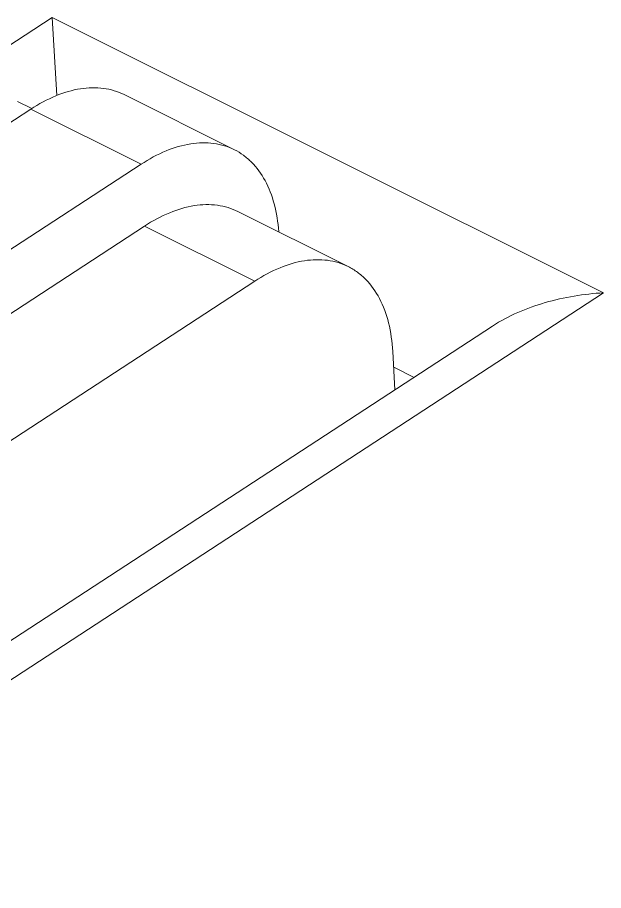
# Model space of a CAD drawing. Header units: millimetres. Extents: x 1177 to 3850, y 93 to 1984.
# Drawn here: x 2785.21 to 2798.53, y 1647.8 to 1667.63 of the extents above; entities that cross this region are included whole.
import ezdxf

# ---------------------------------------------------------------- set-up
doc = ezdxf.new("R2010")
doc.units = ezdxf.units.MM
doc.header["$LTSCALE"] = 0.1
doc.layers.get('Defpoints').update_dxf_attribs({"lineweight": 9})

msp = doc.modelspace()

# ---------------------------------------------------------------- linework, layer by layer
at = {"layer": 'Defpoints'}
for p, q in [((2774.865, 1660.359), (2786.001, 1667.63)), ((2786.104, 1665.856), (2786.001, 1667.63)), ((2786.001, 1667.63), (2798.527, 1661.375)), ((2785.21, 1665.723), (2785.538, 1665.559)), ((2787.634, 1665.876), (2790.139, 1664.625)), ((2770.714, 1655.885), (2785.513, 1665.546)), ((2785.513, 1665.546), (2788.018, 1664.295)), ((2788.018, 1664.295), (2773.095, 1654.552)), ((2792.725, 1661.97), (2790.22, 1663.221)), ((2776.668, 1655.428), (2788.099, 1662.891)), ((2790.604, 1661.64), (2788.099, 1662.891)), ((2790.604, 1661.64), (2779.173, 1654.177)), ((2798.527, 1661.375), (2777.726, 1647.796)), ((2796.002, 1660.618), (2777.333, 1648.429)), ((2793.738, 1660.042), (2793.788, 1659.172)), ((2793.758, 1659.684), (2794.22, 1659.454))]:
    msp.add_line(p, q, dxfattribs=at)
for points, knots in [([(2787.634, 1665.876), (2787.562, 1665.913), (2787.409, 1665.973), (2787.077, 1666.045), (2786.62, 1666.031), (2786.056, 1665.862), (2785.694, 1665.664), (2785.513, 1665.546)], [0, 0, 0, 0, 0.108432, 0.218865, 0.4521, 0.710978, 1, 1, 1, 1]), ([(2788.018, 1664.295), (2788.199, 1664.413), (2788.561, 1664.611), (2789.125, 1664.78), (2789.582, 1664.794), (2789.914, 1664.722), (2790.067, 1664.662), (2790.139, 1664.625)], [0, 0, 0, 0, 0.289022, 0.5479, 0.781135, 0.891568, 1, 1, 1, 1]), ([(2790.139, 1664.625), (2790.211, 1664.59), (2790.35, 1664.505), (2790.603, 1664.287), (2790.865, 1663.92), (2791.069, 1663.377), (2791.132, 1662.976), (2791.147, 1662.764)], [0, 0, 0, 0, 0.108696, 0.219351, 0.452798, 0.711465, 1, 1, 1, 1]), ([(2788.099, 1662.891), (2788.28, 1663.009), (2788.642, 1663.206), (2789.206, 1663.376), (2789.663, 1663.389), (2789.995, 1663.318), (2790.148, 1663.257), (2790.22, 1663.221)], [0, 0, 0, 0, 0.289022, 0.5479, 0.781135, 0.891568, 1, 1, 1, 1]), ([(2792.725, 1661.97), (2792.653, 1662.006), (2792.5, 1662.067), (2792.168, 1662.138), (2791.711, 1662.125), (2791.147, 1661.955), (2790.785, 1661.758), (2790.604, 1661.64)], [0, 0, 0, 0, 0.108432, 0.218865, 0.4521, 0.710978, 1, 1, 1, 1]), ([(2793.738, 1660.042), (2793.725, 1660.261), (2793.668, 1660.677), (2793.466, 1661.239), (2793.2, 1661.62), (2792.941, 1661.846), (2792.799, 1661.933), (2792.725, 1661.97)], [0, 0, 0, 0, 0.289577, 0.548655, 0.781661, 0.891853, 1, 1, 1, 1]), ([(2796.002, 1660.618), (2796.368, 1660.856), (2797.198, 1661.206), (2798.078, 1661.349), (2798.527, 1661.375)], [0, 0, 0, 0, 0.49299, 1, 1, 1, 1])]:
    msp.add_open_spline(points, degree=3, knots=knots, dxfattribs=at)

doc.saveas('drawing.dxf')
